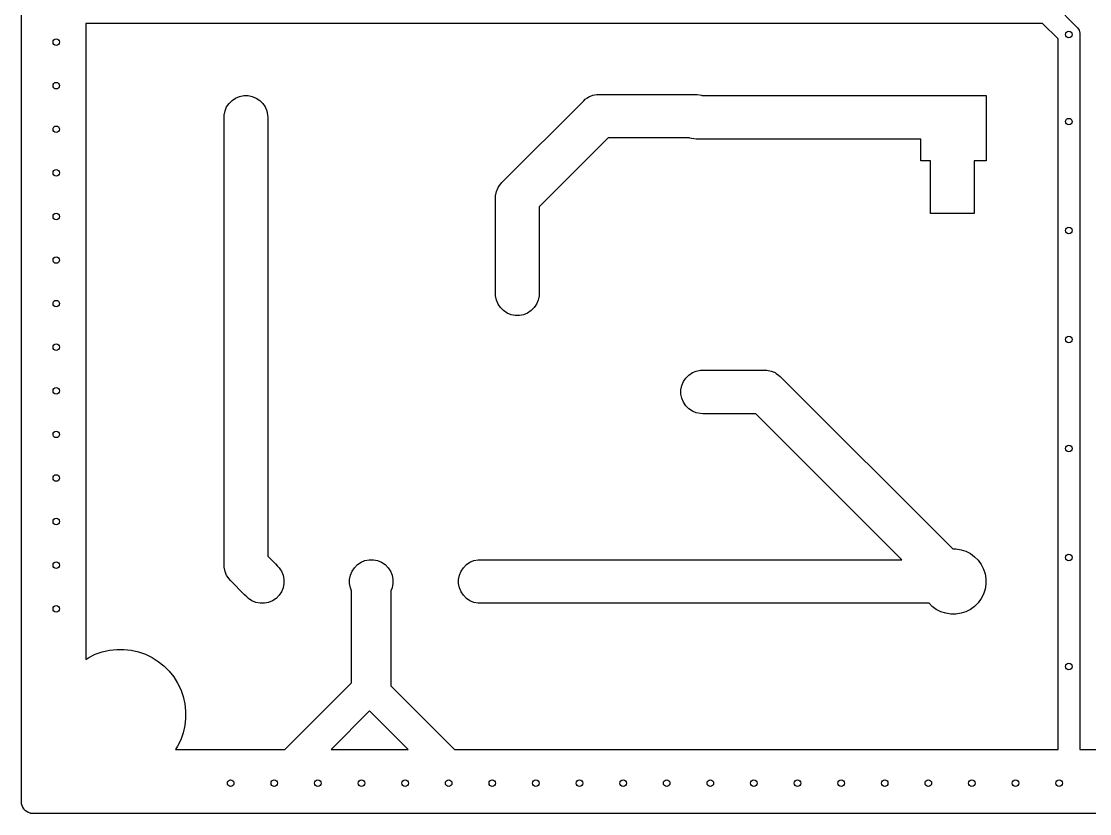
# Model space of a CAD drawing. Header units: inches. Extents: x 2.12 to 6.02, y -5.78 to -1.88.
# Drawn here: x 2.116 to 4.045, y -5.778 to -4.346 of the extents above; entities that cross this region are included whole.
import ezdxf

# ---------------------------------------------------------------- set-up
doc = ezdxf.new("R2010")
doc.units = ezdxf.units.IN
doc.header["$MEASUREMENT"] = 0
doc.layers.add('B.Cu', color=153, linetype='CONTINUOUS', true_color=0x4d7fc4)

msp = doc.modelspace()

# ---------------------------------------------------------------- linework, layer by layer
at = {"layer": 'B.Cu', "linetype": 'CONTINUOUS'}
for p, q in [((2.1162, -5.6614), (2.1162, -1.9256)), ((3.9824, -4.3168), (4.0218, -4.3562)), ((2.2323, -4.3504), (2.2323, -5.4989)), ((2.3622, -4.3504), (2.2323, -4.3504)), ((2.5591, -4.3504), (2.3622, -4.3504)), ((2.7559, -4.3504), (2.5591, -4.3504)), ((2.9528, -4.3504), (2.7559, -4.3504)), ((3.1496, -4.3504), (2.9528, -4.3504)), ((3.3465, -4.3504), (3.1496, -4.3504)), ((3.5433, -4.3504), (3.3465, -4.3504)), ((3.7402, -4.3504), (3.5433, -4.3504)), ((3.937, -4.3504), (3.7402, -4.3504)), ((3.9604, -4.3504), (3.937, -4.3504)), ((3.9882, -4.3782), (3.9604, -4.3504)), ((4.0218, -4.3562), (4.0235, -4.3581)), ((4.0235, -4.3581), (4.0235, -4.3581)), ((4.0235, -4.3581), (4.0261, -4.3625)), ((3.9882, -4.5276), (3.9882, -4.3782)), ((4.0261, -4.3625), (4.0261, -4.3625)), ((4.0261, -4.3625), (4.0274, -4.3675)), ((4.0274, -4.3675), (4.0274, -4.3675)), ((4.0274, -4.3675), (4.0276, -4.3701)), ((4.0276, -4.3701), (4.0276, -4.5276)), ((2.4869, -4.5011), (2.4912, -4.4947)), ((2.4912, -4.4947), (2.4967, -4.4893)), ((2.4967, -4.4893), (2.5031, -4.485)), ((2.5031, -4.485), (2.5102, -4.482)), ((2.5102, -4.482), (2.5178, -4.4805)), ((2.5178, -4.4805), (2.5185, -4.4805)), ((2.5185, -4.4805), (2.5187, -4.4805)), ((2.5187, -4.4805), (2.5246, -4.4805)), ((2.5246, -4.4805), (2.5248, -4.4805)), ((2.5248, -4.4805), (2.5255, -4.4805)), ((2.5255, -4.4805), (2.5331, -4.482)), ((2.5331, -4.482), (2.5402, -4.485)), ((2.5402, -4.485), (2.5466, -4.4893)), ((2.5466, -4.4893), (2.5521, -4.4947)), ((2.5521, -4.4947), (2.5564, -4.5011)), ((2.984, -4.6375), (3.1316, -4.4899)), ((3.1316, -4.4899), (3.1345, -4.4873)), ((3.1345, -4.4873), (3.1383, -4.4847)), ((3.1383, -4.4847), (3.1409, -4.483)), ((3.1409, -4.483), (3.148, -4.48)), ((3.148, -4.48), (3.1556, -4.4785)), ((3.1556, -4.4785), (3.1594, -4.4783)), ((3.1594, -4.4783), (3.3327, -4.4783)), ((3.3327, -4.4783), (3.3365, -4.4785)), ((3.3365, -4.4785), (3.3441, -4.48)), ((3.3441, -4.48), (3.3448, -4.4803)), ((3.3448, -4.4803), (3.4075, -4.4803)), ((3.4075, -4.4803), (3.7795, -4.4803)), ((3.7795, -4.4803), (3.8583, -4.4803)), ((3.8583, -4.4803), (3.8583, -4.5984)), ((2.4825, -4.5158), (2.484, -4.5083)), ((2.484, -4.5083), (2.4869, -4.5011)), ((2.5564, -4.5011), (2.5593, -4.5083)), ((2.5593, -4.5083), (2.5608, -4.5158)), ((2.4823, -4.5197), (2.4825, -4.5158)), ((2.4823, -5.3287), (2.4823, -4.5197)), ((2.5608, -4.5158), (2.561, -4.5197)), ((2.561, -4.5197), (2.561, -5.3124)), ((3.9882, -4.7244), (3.9882, -4.5276)), ((4.0276, -4.5276), (4.0276, -4.7244)), ((3.1758, -4.5571), (3.0512, -4.6817)), ((3.3226, -4.5571), (3.1758, -4.5571)), ((3.3232, -4.5574), (3.3226, -4.5571)), ((3.3261, -4.5579), (3.3232, -4.5574)), ((3.3308, -4.5589), (3.3261, -4.5579)), ((3.3346, -4.5591), (3.3308, -4.5589)), ((3.4075, -4.5591), (3.3346, -4.5591)), ((3.7402, -4.5591), (3.4075, -4.5591)), ((3.7402, -4.5984), (3.7402, -4.5591)), ((3.7579, -4.5984), (3.7402, -4.5984)), ((3.7579, -4.615), (3.7579, -4.5984)), ((3.8583, -4.5984), (3.8366, -4.5984)), ((3.8366, -4.5984), (3.8366, -4.615)), ((3.7579, -4.6937), (3.7579, -4.615)), ((3.8366, -4.615), (3.8366, -4.6937)), ((2.9741, -4.6539), (2.9771, -4.6468)), ((2.9771, -4.6468), (2.9783, -4.645)), ((2.9783, -4.645), (2.9814, -4.6404)), ((2.9814, -4.6404), (2.984, -4.6375)), ((2.9724, -4.6654), (2.9726, -4.6615)), ((2.9724, -4.8386), (2.9724, -4.6654)), ((2.9726, -4.6615), (2.9741, -4.6539)), ((3.0512, -4.6817), (3.0512, -4.8386)), ((3.8366, -4.6937), (3.7579, -4.6937)), ((3.9882, -4.9213), (3.9882, -4.7244)), ((4.0276, -4.7244), (4.0276, -4.9213)), ((2.9726, -4.8424), (2.9724, -4.8386)), ((3.0512, -4.8386), (3.051, -4.8424)), ((2.9741, -4.85), (2.9726, -4.8424)), ((2.9771, -4.8571), (2.9741, -4.85)), ((2.9814, -4.8636), (2.9771, -4.8571)), ((3.0465, -4.8571), (3.0422, -4.8636)), ((3.0495, -4.85), (3.0465, -4.8571)), ((3.051, -4.8424), (3.0495, -4.85)), ((2.9868, -4.869), (2.9814, -4.8636)), ((2.9933, -4.8733), (2.9868, -4.869)), ((3.0004, -4.8763), (2.9933, -4.8733)), ((3.008, -4.8778), (3.0004, -4.8763)), ((3.0157, -4.8778), (3.008, -4.8778)), ((3.0232, -4.8763), (3.0157, -4.8778)), ((3.0304, -4.8733), (3.0232, -4.8763)), ((3.0368, -4.869), (3.0304, -4.8733)), ((3.0422, -4.8636), (3.0368, -4.869)), ((3.9882, -5.1181), (3.9882, -4.9213)), ((4.0276, -4.9213), (4.0276, -5.1181)), ((3.335, -4.9781), (3.3426, -4.9766)), ((3.3426, -4.9766), (3.3465, -4.9764)), ((3.3465, -4.9764), (3.4587, -4.9764)), ((3.4587, -4.9764), (3.4625, -4.9766)), ((3.4625, -4.9766), (3.4701, -4.9781)), ((3.3117, -4.9972), (3.316, -4.9908)), ((3.316, -4.9908), (3.3215, -4.9853)), ((3.3215, -4.9853), (3.3279, -4.981)), ((3.3279, -4.981), (3.335, -4.9781)), ((3.4701, -4.9781), (3.4772, -4.981)), ((3.4772, -4.981), (3.4791, -4.9823)), ((3.4791, -4.9823), (3.4836, -4.9853)), ((3.4836, -4.9853), (3.4865, -4.9879)), ((3.4865, -4.9879), (3.798, -5.2994)), ((3.3073, -5.0119), (3.3088, -5.0043)), ((3.3073, -5.0196), (3.3073, -5.0119)), ((3.3088, -5.0043), (3.3117, -4.9972)), ((3.3088, -5.0272), (3.3073, -5.0196)), ((3.3117, -5.0343), (3.3088, -5.0272)), ((3.316, -5.0407), (3.3117, -5.0343)), ((3.3215, -5.0462), (3.316, -5.0407)), ((3.3279, -5.0505), (3.3215, -5.0462)), ((3.335, -5.0534), (3.3279, -5.0505)), ((3.3426, -5.0549), (3.335, -5.0534)), ((3.3465, -5.0551), (3.3426, -5.0549)), ((3.4424, -5.0551), (3.3465, -5.0551)), ((3.7061, -5.3189), (3.4424, -5.0551)), ((3.9882, -5.315), (3.9882, -5.1181)), ((4.0276, -5.1181), (4.0276, -5.315)), ((3.798, -5.2994), (3.8038, -5.2994)), ((3.8038, -5.2994), (3.813, -5.3008)), ((3.813, -5.3008), (3.8218, -5.3037)), ((3.8218, -5.3037), (3.8301, -5.3079)), ((2.561, -5.3124), (2.5751, -5.3265)), ((2.7231, -5.3278), (2.7295, -5.3235)), ((2.7295, -5.3235), (2.7366, -5.3206)), ((2.7366, -5.3206), (2.7442, -5.3191)), ((2.7442, -5.3191), (2.7519, -5.3191)), ((2.7519, -5.3191), (2.7595, -5.3206)), ((2.7595, -5.3206), (2.7666, -5.3235)), ((2.7666, -5.3235), (2.773, -5.3278)), ((2.9199, -5.3278), (2.9263, -5.3235)), ((2.9263, -5.3235), (2.9335, -5.3206)), ((2.9335, -5.3206), (2.941, -5.3191)), ((2.941, -5.3191), (2.9449, -5.3189)), ((2.9449, -5.3189), (3.0039, -5.3189)), ((3.0039, -5.3189), (3.7061, -5.3189)), ((3.8301, -5.3079), (3.8376, -5.3134)), ((3.8376, -5.3134), (3.8441, -5.3199)), ((3.8441, -5.3199), (3.8496, -5.3274)), ((3.9882, -5.5118), (3.9882, -5.315)), ((4.0276, -5.315), (4.0276, -5.5118)), ((2.4825, -5.3326), (2.4823, -5.3287)), ((2.484, -5.3402), (2.4825, -5.3326)), ((2.4869, -5.3473), (2.484, -5.3402)), ((2.5751, -5.3265), (2.579, -5.3304)), ((2.579, -5.3304), (2.5816, -5.3333)), ((2.5816, -5.3333), (2.5844, -5.3374)), ((2.5844, -5.3374), (2.5859, -5.3397)), ((2.5859, -5.3397), (2.5889, -5.3468)), ((2.7104, -5.3468), (2.7133, -5.3397)), ((2.7133, -5.3397), (2.7176, -5.3333)), ((2.7176, -5.3333), (2.7231, -5.3278)), ((2.773, -5.3278), (2.7785, -5.3333)), ((2.7785, -5.3333), (2.7828, -5.3397)), ((2.7828, -5.3397), (2.7857, -5.3468)), ((2.9072, -5.3468), (2.9102, -5.3397)), ((2.9102, -5.3397), (2.9144, -5.3333)), ((2.9144, -5.3333), (2.9199, -5.3278)), ((3.8496, -5.3274), (3.8538, -5.3357)), ((3.8538, -5.3357), (3.8566, -5.3445)), ((2.4874, -5.348), (2.4869, -5.3473)), ((2.4912, -5.3537), (2.4874, -5.348)), ((2.4938, -5.3566), (2.4912, -5.3537)), ((2.5194, -5.3822), (2.4938, -5.3566)), ((2.5889, -5.3468), (2.5904, -5.3544)), ((2.5904, -5.3621), (2.5889, -5.3697)), ((2.5904, -5.3544), (2.5904, -5.3621)), ((2.7089, -5.3544), (2.7104, -5.3468)), ((2.7089, -5.3621), (2.7089, -5.3544)), ((2.7104, -5.3697), (2.7089, -5.3621)), ((2.7857, -5.3468), (2.7872, -5.3544)), ((2.7872, -5.3621), (2.7857, -5.3697)), ((2.7872, -5.3544), (2.7872, -5.3621)), ((2.9057, -5.3544), (2.9072, -5.3468)), ((2.9057, -5.3621), (2.9057, -5.3544)), ((2.9072, -5.3697), (2.9057, -5.3621)), ((3.8566, -5.3445), (3.8581, -5.3536)), ((3.8581, -5.3629), (3.8566, -5.3721)), ((3.8581, -5.3536), (3.8581, -5.3629)), ((2.5233, -5.3861), (2.5194, -5.3822)), ((2.5859, -5.3768), (2.5816, -5.3832)), ((2.5889, -5.3697), (2.5859, -5.3768)), ((2.7126, -5.3751), (2.7104, -5.3697)), ((2.7126, -5.541), (2.7126, -5.3751)), ((2.7857, -5.3697), (2.7835, -5.3751)), ((2.7835, -5.3751), (2.7835, -5.5468)), ((2.9102, -5.3768), (2.9072, -5.3697)), ((2.9144, -5.3832), (2.9102, -5.3768)), ((3.8538, -5.3809), (3.8496, -5.3891)), ((3.8566, -5.3721), (3.8538, -5.3809)), ((2.5262, -5.3887), (2.5233, -5.3861)), ((2.5326, -5.393), (2.5262, -5.3887)), ((2.5398, -5.3959), (2.5326, -5.393)), ((2.5473, -5.3974), (2.5398, -5.3959)), ((2.555, -5.3974), (2.5473, -5.3974)), ((2.5626, -5.3959), (2.555, -5.3974)), ((2.5697, -5.393), (2.5626, -5.3959)), ((2.5762, -5.3887), (2.5697, -5.393)), ((2.5816, -5.3832), (2.5762, -5.3887)), ((2.9199, -5.3887), (2.9144, -5.3832)), ((2.9263, -5.393), (2.9199, -5.3887)), ((2.9335, -5.3959), (2.9263, -5.393)), ((2.941, -5.3974), (2.9335, -5.3959)), ((2.9449, -5.3976), (2.941, -5.3974)), ((3.0039, -5.3976), (2.9449, -5.3976)), ((3.7553, -5.3976), (3.0039, -5.3976)), ((3.7609, -5.4032), (3.7553, -5.3976)), ((3.8441, -5.3966), (3.8376, -5.4032)), ((3.8496, -5.3891), (3.8441, -5.3966)), ((3.7684, -5.4086), (3.7609, -5.4032)), ((3.7766, -5.4128), (3.7684, -5.4086)), ((3.7854, -5.4157), (3.7766, -5.4128)), ((3.7946, -5.4171), (3.7854, -5.4157)), ((3.8038, -5.4171), (3.7946, -5.4171)), ((3.813, -5.4157), (3.8038, -5.4171)), ((3.8218, -5.4128), (3.813, -5.4157)), ((3.8301, -5.4086), (3.8218, -5.4128)), ((3.8376, -5.4032), (3.8301, -5.4086)), ((2.2323, -5.4989), (2.2378, -5.4954)), ((2.2378, -5.4954), (2.2497, -5.4897)), ((2.2497, -5.4897), (2.2622, -5.4853)), ((2.2622, -5.4853), (2.2751, -5.4823)), ((2.2751, -5.4823), (2.2883, -5.4809)), ((2.2883, -5.4809), (2.3015, -5.4809)), ((2.3015, -5.4809), (2.3147, -5.4823)), ((2.3147, -5.4823), (2.3276, -5.4853)), ((2.3276, -5.4853), (2.3401, -5.4897)), ((2.3401, -5.4897), (2.3521, -5.4954)), ((2.3521, -5.4954), (2.3633, -5.5025)), ((2.3633, -5.5025), (2.3736, -5.5107)), ((2.3736, -5.5107), (2.383, -5.5201)), ((3.9882, -5.6614), (3.9882, -5.5118)), ((4.0276, -5.5118), (4.0276, -5.6614)), ((2.383, -5.5201), (2.3912, -5.5304)), ((2.3912, -5.5304), (2.3983, -5.5416)), ((2.3983, -5.5416), (2.404, -5.5536)), ((2.404, -5.5536), (2.4084, -5.5661)), ((2.5921, -5.6614), (2.7126, -5.541)), ((2.7835, -5.5468), (2.8981, -5.6614)), ((2.4084, -5.5661), (2.4114, -5.579)), ((2.4114, -5.579), (2.4128, -5.5922)), ((2.4128, -5.5922), (2.4128, -5.6054)), ((2.7451, -5.592), (2.6757, -5.6614)), ((2.8145, -5.6614), (2.7451, -5.592)), ((2.4128, -5.6054), (2.4114, -5.6186)), ((2.4084, -5.6315), (2.404, -5.644)), ((2.4114, -5.6186), (2.4084, -5.6315)), ((2.404, -5.644), (2.3983, -5.6559)), ((2.1162, -5.7555), (2.1162, -5.6614)), ((2.3983, -5.6559), (2.3948, -5.6614)), ((2.3948, -5.6614), (2.5921, -5.6614)), ((2.6757, -5.6614), (2.8145, -5.6614)), ((2.8981, -5.6614), (3.9882, -5.6614)), ((4.0276, -5.6614), (5.739, -5.6614)), ((2.1162, -5.7558), (2.1162, -5.7555)), ((2.1162, -5.756), (2.1162, -5.7558)), ((2.1162, -5.7563), (2.1162, -5.756)), ((2.1166, -5.7599), (2.1162, -5.7563)), ((2.1167, -5.7604), (2.1166, -5.7599)), ((2.1166, -5.7599), (2.1166, -5.7599)), ((2.1168, -5.761), (2.1167, -5.7604)), ((2.117, -5.7615), (2.1168, -5.761)), ((2.118, -5.7645), (2.117, -5.7615)), ((2.1182, -5.765), (2.118, -5.7645)), ((2.1185, -5.7655), (2.1182, -5.765)), ((2.1187, -5.766), (2.1185, -5.7655)), ((2.1204, -5.7687), (2.1187, -5.766)), ((2.1208, -5.7691), (2.1204, -5.7687)), ((2.1211, -5.7696), (2.1208, -5.7691)), ((2.1215, -5.77), (2.1211, -5.7696)), ((2.1237, -5.7722), (2.1215, -5.77)), ((2.1241, -5.7726), (2.1237, -5.7722)), ((2.1246, -5.7729), (2.1241, -5.7726)), ((2.125, -5.7733), (2.1246, -5.7729)), ((2.1277, -5.775), (2.125, -5.7733)), ((2.1282, -5.7752), (2.1277, -5.775)), ((2.1287, -5.7755), (2.1282, -5.7752)), ((2.1292, -5.7757), (2.1287, -5.7755)), ((2.1322, -5.7767), (2.1292, -5.7757)), ((2.1327, -5.7769), (2.1322, -5.7767)), ((2.1333, -5.777), (2.1327, -5.7769)), ((2.1338, -5.7771), (2.1333, -5.777)), ((2.1366, -5.7774), (2.1338, -5.7771)), ((2.1371, -5.7775), (2.1366, -5.7774)), ((2.1374, -5.7775), (2.1371, -5.7775)), ((2.1377, -5.7775), (2.1374, -5.7775)), ((2.1379, -5.7775), (2.1377, -5.7775)), ((2.1382, -5.7775), (2.1379, -5.7775)), ((5.9957, -5.7775), (2.1382, -5.7775))]:
    msp.add_line(p, q, dxfattribs=at)
at = {"layer": 'B.Cu'}
for centre in [(2.1792, -4.3839), (4.0079, -4.3701), (2.1792, -4.4626), (4.0079, -4.5276), (2.1792, -4.5414), (2.1792, -4.6201), (2.1792, -4.6988), (4.0079, -4.7244), (2.1792, -4.7776), (2.1792, -4.8563), (4.0079, -4.9213), (2.1792, -4.9351), (2.1792, -5.0138), (2.1792, -5.0925), (4.0079, -5.1181), (2.1792, -5.1713), (2.1792, -5.25), (2.1792, -5.3288), (4.0079, -5.315), (2.1792, -5.4075), (4.0079, -5.5118), (2.4941, -5.7225), (2.5729, -5.7225), (2.6516, -5.7225), (2.7303, -5.7225), (2.8091, -5.7225), (2.8878, -5.7225), (2.9666, -5.7225), (3.0453, -5.7225), (3.124, -5.7225), (3.2028, -5.7225), (3.2815, -5.7225), (3.3603, -5.7225), (3.439, -5.7225), (3.5177, -5.7225), (3.5965, -5.7225), (3.6752, -5.7225), (3.754, -5.7225), (3.8327, -5.7225), (3.9114, -5.7225), (3.9902, -5.7225)]:
    msp.add_circle(centre, 0.00591, dxfattribs=at)

doc.saveas('drawing.dxf')
